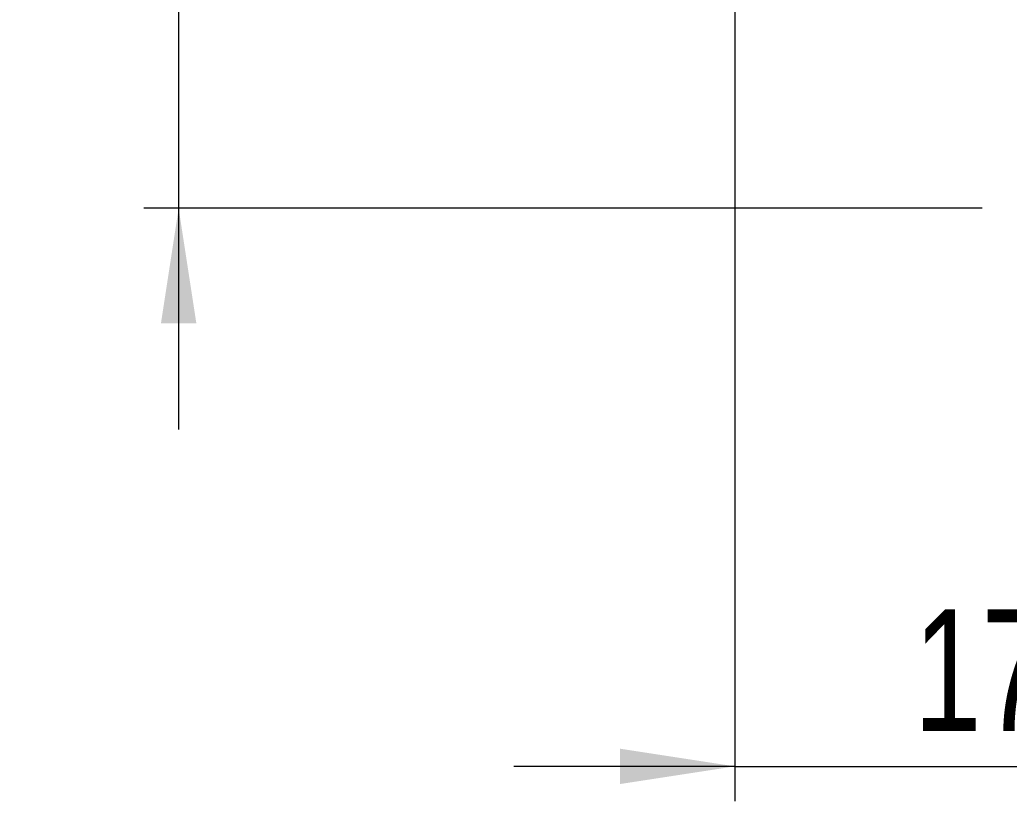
# Model space of a CAD drawing. Header units: millimetres. Extents: x 24 to 205, y 5 to 275.
# Drawn here: x 89.69 to 118.11, y 83.53 to 105.96 of the extents above; entities that cross this region are included whole.
import ezdxf

# ---------------------------------------------------------------- set-up
doc = ezdxf.new("R2010")
doc.units = ezdxf.units.MM
doc.styles.add('SLDTEXTSTYLE0', font='TXT', dxfattribs={"width": 0.75})
doc.dimstyles.new('SLDDIMSTYLE0', dxfattribs={"dimtxt": 3.5, "dimasz": 3.302, "dimexe": 0, "dimexo": 0.0625, "dimgap": 0.875, "dimtad": 1, "dimdec": 0, "dimlfac": 10, "dimrnd": 1e-09, "dimzin": 12, "dimdsep": 46, "dimtxsty": 'SLDTEXTSTYLE0', "dimsah": 1, "dimcen": 0.09, "dimadec": 0, "dimazin": 3, "dimtfac": 1, "dimtdec": 0, "dimtmove": 0, "dimatfit": 0, "dimfxl": 1, "dimfrac": 2, "dimtolj": 1, "dimtzin": 12, "dimarcsym": 0})
doc.dimstyles.new('SLDDIMSTYLE4', dxfattribs={"dimtxt": 3.5, "dimasz": 3.302, "dimexe": 0, "dimexo": 0.0625, "dimgap": 0.875, "dimtad": 1, "dimlfac": 10, "dimrnd": 1e-09, "dimzin": 12, "dimdsep": 46, "dimtxsty": 'SLDTEXTSTYLE0', "dimsah": 1, "dimcen": 0.09, "dimadec": 0, "dimazin": 3, "dimtfac": 1, "dimtmove": 0, "dimatfit": 0, "dimfxl": 1, "dimfrac": 2, "dimtolj": 1, "dimtzin": 12, "dimarcsym": 0})

# ---------------------------------------------------------------- blocks, each defined once
blk = doc.blocks.new('_D_4')
at = {"color": 7, "linetype": 'Continuous', "lineweight": 0}
for p, q in [((94.255, 118.603), (94.255, 124.953)), ((118.833, 118.603), (93.255, 118.603)), ((94.255, 118.603), (94.255, 100.553)), ((117.333, 100.553), (93.255, 100.553)), ((94.255, 100.553), (94.255, 94.203))]:
    blk.add_line(p, q, dxfattribs=at)
for points in [[(94.255, 118.603), (94.763, 121.905), (93.747, 121.905)], [(94.255, 100.553), (93.747, 97.251), (94.763, 97.251)]]:
    blk.add_solid(points, dxfattribs=at)
at = {"color": 7, "linetype": 'Continuous', "lineweight": 0, "insert": (89.744, 106.527), "char_height": 3.5, "attachment_point": 1, "rotation": 90, "style": 'SLDTEXTSTYLE0'}
blk.add_mtext('181', dxfattribs=at)
blk = doc.blocks.new('_D_7')
at = {"color": 7, "linetype": 'Continuous', "lineweight": 0}
for p, q in [((110.233, 119.461), (110.233, 83.527)), ((127.833, 107.463), (127.833, 83.527)), ((110.233, 84.527), (103.883, 84.527)), ((110.233, 84.527), (127.833, 84.527)), ((127.833, 84.527), (134.183, 84.527))]:
    blk.add_line(p, q, dxfattribs=at)
for points in [[(110.233, 84.527), (106.931, 85.035), (106.931, 84.019)], [(127.833, 84.527), (131.135, 84.019), (131.135, 85.035)]]:
    blk.add_solid(points, dxfattribs=at)
at = {"color": 7, "linetype": 'Continuous', "lineweight": 0, "insert": (115.367, 89.039), "char_height": 3.5, "attachment_point": 1, "style": 'SLDTEXTSTYLE0'}
blk.add_mtext('176', dxfattribs=at)

msp = doc.modelspace()

# ---------------------------------------------------------------- dimensions: what is measured, and where the dimension line sits
at = {"color": 7, "linetype": 'Continuous', "lineweight": 0}
dim = msp.add_linear_dim(base=(94.2553609674, 100.5528581158), p1=(119.8330133791, 118.6028581158), p2=(118.3330133791, 100.5528581158), angle=90, dimstyle='SLDDIMSTYLE0', dxfattribs=at)
dim.commit()
dim.dimension.update_dxf_attribs({"geometry": '_D_4', "text_midpoint": (94.2553609674, 110.4065668921), "dimtype": 160})
dim = msp.add_linear_dim(base=(127.833, 84.5271), p1=(110.233, 120.461), p2=(127.833, 108.4629), dimstyle='SLDDIMSTYLE4', dxfattribs=at)
dim.commit()
dim.dimension.update_dxf_attribs({"geometry": '_D_7', "text_midpoint": (119.246, 84.5271), "dimtype": 160})

doc.saveas('drawing.dxf')
